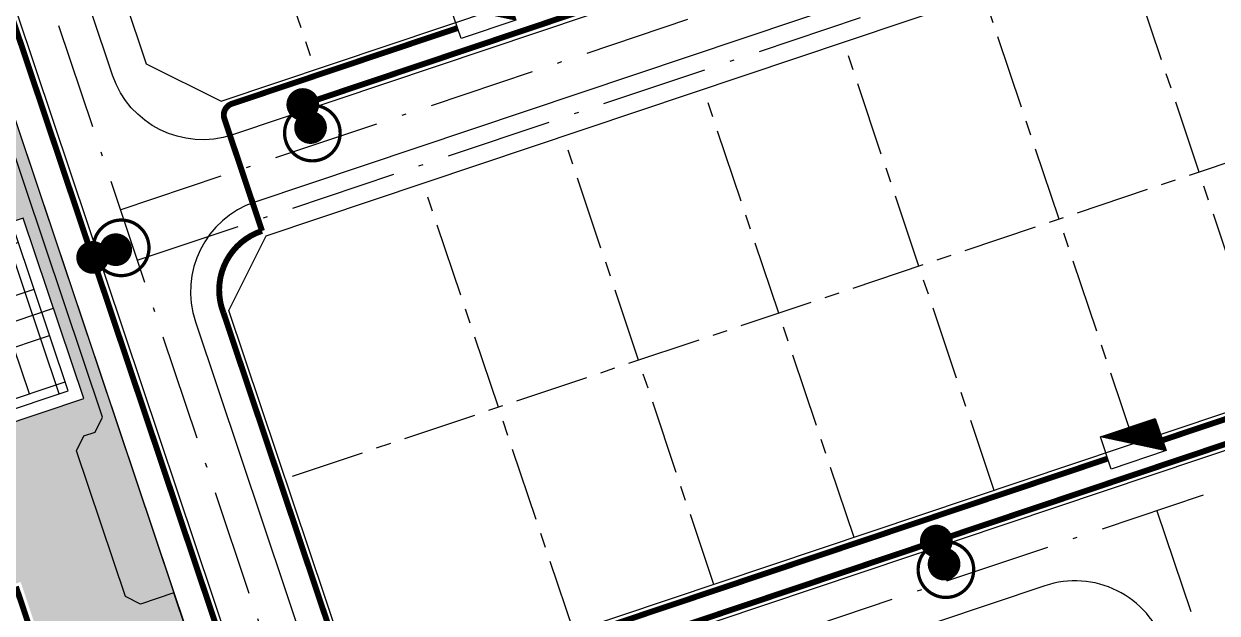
# Model space of a CAD drawing. Header units: metres. Extents: x 566107 to 571261, y 2062953 to 2068466.
# Drawn here: x 568330.7 to 568431.6, y 2066055.6 to 2066105.4 of the extents above; entities that cross this region are included whole.
import ezdxf

# ---------------------------------------------------------------- set-up
doc = ezdxf.new("R2010")
doc.units = ezdxf.units.M
doc.linetypes.add('ACAD_ISO10W100', pattern=[18.5, 12, -3, 0.5, -3])
doc.linetypes.add('CENTER', pattern=[2, 1.25, -0.25, 0.25, -0.25])
for name, color, linetype in [('1-sanTT-s', 96, 'CONTINUOUS'), ('bonen', 34, 'CONTINUOUS'), ('BoThamCo', 94, 'CONTINUOUS'), ('ChiaLo', 128, 'CENTER'), ('Dien CS', 2, 'CONTINUOUS'), ('Dien SH', 6, 'CONTINUOUS'), ('hacth sdd', 8, 'CONTINUOUS'), ('hatchViaHe+LogDg', 129, 'CONTINUOUS'), ('LogDg', 7, 'CONTINUOUS'), ('nha', 20, 'CONTINUOUS'), ('TimDg', 222, 'CONTINUOUS'), ('ViaHeS', 32, 'CONTINUOUS')]:
    doc.layers.add(name, color=color, linetype=linetype)
doc.styles.get("Standard").update_dxf_attribs({"font": 'VHARIALN.TTF'})
doc.linetypes.add('DD0', pattern='A,12.7,-5.08,["0,4kV",Standard,S=2.54,R=0,X=-2.54,Y=-1.27],-9.35', length=27.13)
doc.linetypes.add('DIENCS_LINE', pattern='A,12.7,-5.08,["CS",Standard,S=2.54,R=0,X=-2.54,Y=-1.27],-6.35', length=24.13)

# ---------------------------------------------------------------- blocks, each defined once
blk = doc.blocks.new('sanson1')
blk.add_wipeout([(-8.462682296521962, 16.089552186895155), (-1.5543122344752192e-15, 16.089552186895155), (-1.5543122344752192e-15, 0), (-8.462682296521962, 0)]).dxf.layer = '1-sanTT-s'
at = {"layer": '1-sanTT-s', "ltscale": 10}
for p, q in [((-8.462682296521962, 16.08955218689516), (-8.462682296521962, 0)), ((0, 16.08955218689516), (-8.462682296521962, 16.08955218689516)), ((0, 16.08955218689516), (0, 0)), ((-1.044775592163205, 14.25074622267857), (-7.417906704358757, 14.25074622267857)), ((-6.623877254314721, 15.04477607086301), (-6.623877254314721, 1.044776116032153)), ((-4.231341148260981, 14.25074622267857), (-4.231341148260981, 10.11343280319124)), ((-1.838805042207241, 1.044776116032153), (-1.838805042207241, 15.04477607086301)), ((-1.044775592163205, 10.11343280319124), (-7.417906704358757, 10.11343280319124)), ((0, 8.044776093447581), (-8.462682296521962, 8.044776093447581)), ((-1.044775592163205, 5.976119383703917), (-7.417906704358757, 5.976119383703917)), ((-4.231341148260981, 5.976119383703917), (-4.231341148260981, 1.83880596421659)), ((-7.417906704358757, 1.83880596421659), (-1.044775592163205, 1.83880596421659)), ((-8.462682296521962, 0), (0, 0))]:
    blk.add_line(p, q, dxfattribs=at)
at = {"layer": '1-sanTT-s', "color": 20, "ltscale": 10}
for p, q in [((-7.417906704358757, 15.04477607086301), (-7.417906704358757, 1.044776116032153)), ((-1.044775592163205, 15.04477607086301), (-7.417906704358757, 15.04477607086301)), ((-1.044775592163205, 1.044776116032153), (-1.044775592163205, 15.04477607086301)), ((-7.417906704358757, 1.044776116032153), (-1.044775592163205, 1.044776116032153))]:
    blk.add_line(p, q, dxfattribs=at)
blk = doc.blocks.new('cts06')
at = {"color": 240}
blk.add_wipeout([(19.999777167649544, 1.307117969417959e-09), (19.999993729172274, -10.00000000023283), (0.00022283173165504877, -9.999999999941796), (0.00022283114958554506, 1.4297896200332616e-10)], dxfattribs=at).translate(0, 0, -0.000213074790429594).dxf.layer = 'nha'
at = {"color": 10}
blk.add_wipeout([(0, -8.822453878565284e-11), (19.999777167678904, 1.144140782116665e-09), (19.99999999997999, -10.000000000208868), (0.0002228316971564226, -9.999999999976033)], dxfattribs=at).dxf.layer = 'nha'
at = {"layer": 'nha'}
h = blk.add_hatch(dxfattribs=at)
h.set_pattern_fill('ANSI32', color=129, scale=0.1, angle=45, style=0)
h.set_pattern_definition([(90, (-23792.02168497466, 69860.04625436454), (-0.9525000000000001, 1.665334536937735e-16), []), (90, (-23791.70418483752, 69860.36375450226), (-0.9525000000000001, 1.665334536937735e-16), [])])
h.paths.add_polyline_path([(7.500211690319702, -2), (2.500278442283161, -1.999960702145472), (2.500211690319702, -8), (7.500144936493598, -8.000039297621697)])
at = {"layer": 'nha', "linetype": 'Continuous', "const_width": 0.5}
blk.add_lwpolyline([(19.49998885823879, -9.50000000023283), (0.500211690319702, -9.5), (0.5000111417612061, -0.5), (19.49978830909822, -0.4999999988358468)], close=True, dxfattribs=at)
at = {"layer": 'nha', "color": 10, "elevation": -0.000213074790429594}
for points in [[(7.500211690319702, -2), (2.500278442283161, -1.999960702145472), (2.500211690319702, -8), (7.500144936493598, -8.000039297621697)], [(10.00116250710562, -2.00023578107357), (9.501229258603416, -2.000196484383196), (9.501162507105619, -8.000235782470554), (10.0010957546765, -8.000275078928098)], [(12.5010957546765, -2.000275077531114), (12.0011625061743, -2.00023578084074), (12.0010957546765, -8.000275078928098), (12.50102900224738, -8.000314375385642)], [(15.00102900224738, -2.000314373988658), (14.50109575374518, -2.000275077298284), (14.50102900224738, -8.000314375385642), (15.00096224981826, -8.000353671843186)]]:
    blk.add_lwpolyline(points, close=True, dxfattribs=at)
at = {"layer": 'nha', "const_width": 1}
blk.add_lwpolyline([(17.30978416453581, -3.228189401328564, -1), (17.69019355205819, -3.771810599602759, -1)], format="xyb", close=True, dxfattribs=at)
at = {"layer": 'nha', "const_width": 1, "elevation": -0.000213074790429594}
for points in [[(17.30978416453581, -5.228189401328564, -1), (17.69019355205819, -5.771810599602759, -1)], [(17.30978416453581, -7.228189401328564, -1), (17.69019355205819, -7.771810599602759, -1)]]:
    blk.add_lwpolyline(points, format="xyb", close=True, dxfattribs=at)
blk = doc.blocks.new('TCT')
at = {"layer": 'Dien SH', "linetype": 'ACAD_ISO10W100'}
h = blk.add_hatch(dxfattribs=at)
h.set_pattern_fill('ANSI31', color=8, scale=0.2, angle=359.8821450780735, style=0)
h.set_pattern_definition([(44.88214507807346, (4489.845164539991, -1045.592616699636), (-0.01764126996163365, 0.01771399430226742), [])])
h.paths.add_polyline_path([(-0.8581047976622358, 0.5049081214237958), (-2.414953387225978, -0.262628068914637), (-2.417317806510255, -1.412101125111803), (2.405679001938552, -1.422021833481267)])
h.paths.add_polyline_path([(-0.8581047976622358, 0.5049081214237958), (-2.411488130805083, 1.422021833714098), (-2.414953387225978, -0.262628068914637)])
at = {"layer": 'Dien SH', "color": 4, "linetype": 'ACAD_ISO10W100'}
blk.add_line((-2.411508536781184, 1.412101365625858), (2.4115085368976, -1.412101365625858), dxfattribs=at)
at = {"layer": 'Dien SH', "color": 4, "linetype": 'Continuous'}
blk.add_lwpolyline([(-2.411508536781184, 1.412101365625858), (2.411508677410893, 1.412101125577465), (2.4115085368976, -1.412101365625858), (-2.411508677876554, -1.412101125344634)], close=True, dxfattribs=at)
blk = doc.blocks.new('cs12')
at = {"layer": 'Dien CS', "color": 7, "linetype": 'Continuous', "ltscale": 20}
for points, const_width in [([(1.738124508876354, 0.9654597032349557, 1), (-1.738124508876354, 4.129747934639454, 1)], 0.2765145599999999), ([(0.5112130908528343, 1.592490859562531, 1), (-0.5112130909692496, 2.523163869744167, 1)], 1.3825728), ([(0.5112130906200036, 0.4653365048579872, -1), (-0.5112130905035883, -0.4653365048579872, -1)], 1.3825728)]:
    blk.add_lwpolyline(points, format="xyb", close=True, dxfattribs=dict(at, const_width=const_width))
blk = doc.blocks.new('CS01')
at = {"layer": 'Dien CS', "color": 7, "linetype": 'Continuous', "ltscale": 20}
for points, const_width in [([(0.5112130906200036, 0.4653365048579872, -1), (-0.5112130906200036, -0.4653365048579872, -1)], 1.3825728), ([(1.738124508876354, -0.965459703002125, -1), (-1.738124508527108, -4.129747934872285, -1)], 0.2765145599999999), ([(0.5112130909692496, -1.592490859562531, -1), (-0.511213090736419, -2.523163869744167, -1)], 1.3825728)]:
    blk.add_lwpolyline(points, format="xyb", close=True, dxfattribs=dict(at, const_width=const_width))

msp = doc.modelspace()

# ---------------------------------------------------------------- hatches: boundary and pattern name
at = {"layer": 'hacth sdd'}
h = msp.add_hatch(dxfattribs=at)
h.set_pattern_fill('BRASS', color=57, scale=0.5, angle=90, style=0)
h.set_pattern_definition([(90, (568266.8793983184, 2065944.215789926), (-3.175, 1.944126793646423e-16), []), (90, (568265.2918983183, 2065944.215789926), (-3.175, 1.944126793646423e-16), [1.5875, -0.79375])])
edge = h.paths.add_edge_path()
edge.add_line((568351.3674999999, 2065999.907999998), (568352.8139, 2066008.756))
edge.add_line((568352.8139, 2066008.756), (568350.8340941108, 2066027.838424062))
edge.add_line((568350.8340941108, 2066027.838424062), (568345.1729999994, 2066029.863000001))
edge.add_line((568345.1729999994, 2066029.863000001), (568325.5022999999, 2066028.388))
edge.add_line((568325.5022999999, 2066028.388), (568318.9279, 2066039.339))
edge.add_line((568318.9279, 2066039.339), (568314.9863983076, 2066049.423599376))
edge.add_line((568314.9863983076, 2066049.423599376), (568314.4636000001, 2066054.183000003))
edge.add_line((568314.4636000001, 2066054.183000003), (568313.5623999998, 2066072.149000001))
edge.add_line((568313.5623999998, 2066072.149000001), (568309.5899999994, 2066089.465000002))
edge.add_line((568309.5899999994, 2066089.465000002), (568303.3640622199, 2066109.111034814))
edge.add_line((568303.3640622199, 2066109.111034814), (568305.4579381634, 2066122.428643822))
edge.add_line((568305.4579381634, 2066122.428643822), (568308.3270612455, 2066126.268391711))
edge.add_line((568308.3270612455, 2066126.268391711), (568298.8248246654, 2066158.844744774))
edge.add_line((568298.8248246654, 2066158.844744774), (568299.7726598099, 2066167.626184671))
edge.add_line((568299.7726598099, 2066167.626184671), (568305.1559680107, 2066171.192696628))
edge.add_line((568305.1559680107, 2066171.192696628), (568304.4923737963, 2066173.170062317))
edge.add_line((568304.4923737963, 2066173.170062317), (568298.1814854505, 2066176.260822262))
edge.add_line((568298.1814854505, 2066176.260822262), (568290.1435999983, 2066173.452))
edge.add_line((568290.1435999983, 2066173.452), (568271.6118055442, 2066163.570508606))
edge.add_line((568271.6118055442, 2066163.570508606), (568268.9940249232, 2066159.159125155))
edge.add_line((568268.9940249232, 2066159.159125155), (568269.8847778293, 2066068.284759742))
edge.add_line((568269.8847778293, 2066068.284759742), (568267.9513999998, 2066022.266999998))
edge.add_line((568267.9513999998, 2066022.266999998), (568266.8793983184, 2065974.764369501))
edge.add_arc((568269.8786346917, 2065974.696685114), 2.999999999910792, 178.7072137354958, 278.1529226657059)
edge.add_line((568270.3040815864, 2065971.727005849), (568299.7805802036, 2065975.949914685))
edge.add_arc((568301.4114599662, 2065964.566144167), 11.49999999982594, 50.86864694758958, 98.15292266340992, ccw=False)
edge.add_line((568308.6691142952, 2065973.486707694), (568316.054263965, 2065967.478246088))
edge.add_arc((568295.5435017319, 2065942.267957858), 32.5000000000303, 21.86286711075968, 50.86864695039941, ccw=False)
edge.add_line((568325.7060298783, 2065954.370515266), (568329.7805605613, 2065944.215789926))
edge.add_line((568329.7805605613, 2065944.215789926), (568341.9024460879, 2065948.283835179))
edge.add_line((568341.9024460879, 2065948.283835179), (568342.6188681677, 2065956.87019987))
edge.add_line((568342.6188681677, 2065956.87019987), (568344.3313999998, 2065964.883999999))
edge.add_line((568344.3313999998, 2065964.883999999), (568345.571, 2065976.577))
edge.add_line((568345.571, 2065976.577), (568347.8497000001, 2065978.769000001))
edge.add_line((568347.8497000001, 2065978.769000001), (568349.9137, 2065988.549))
edge.add_line((568349.9137, 2065988.549), (568351.3674999999, 2065999.907999998))
h = msp.add_hatch(dxfattribs=at)
h.set_pattern_fill('CROSS', color=64, scale=0.05, style=0)
h.set_pattern_definition([(0, (568298.8248246653, 2065948.283835178), (0.3175, 0.3175), [0.15875, -0.4762500000000001]), (90, (568298.9041996653, 2065948.204460178), (-0.3175, 0.3175), [0.15875, -0.4762500000000001])])
edge = h.paths.add_edge_path()
edge.add_line((568353.0188965509, 2066028.571633031), (568360.5243906633, 2066006.206901374))
edge.add_arc((568363.7059598555, 2065996.726520713), 9.999999999975753, 108.5514997308705, 288.5514997308706)
edge.add_line((568366.8875290477, 2065987.246140052), (568371.1790113084, 2065974.458461088))
edge.add_line((568371.1790113084, 2065974.458461088), (568366.4388209782, 2065972.867676493))
edge.add_line((568366.4388209782, 2065972.867676493), (568363.7344871651, 2065980.926000054))
edge.add_line((568363.7344871651, 2065980.926000054), (568350.4619542155, 2065976.471803177))
edge.add_line((568350.4619542155, 2065976.471803177), (568357.1432497163, 2065956.563003758))
edge.add_line((568357.1432497163, 2065956.563003758), (568361.4094208578, 2065957.994709882))
edge.add_line((568361.4094208578, 2065957.994709882), (568362.3638915771, 2065955.150595799))
edge.add_line((568362.3638915771, 2065955.150595799), (568341.9024460879, 2065948.283835178))
edge.add_line((568341.9024460879, 2065948.283835178), (568342.6188681676, 2065956.870199869))
edge.add_line((568342.6188681676, 2065956.870199869), (568344.3313999999, 2065964.883999998))
edge.add_line((568344.3313999999, 2065964.883999998), (568345.571, 2065976.577))
edge.add_line((568345.571, 2065976.577), (568347.8497000003, 2065978.769000001))
edge.add_line((568347.8497000003, 2065978.769000001), (568349.9137000002, 2065988.549000002))
edge.add_line((568349.9137000002, 2065988.549000002), (568351.3675000003, 2065999.908000001))
edge.add_line((568351.3675000003, 2065999.908000001), (568352.8139, 2066008.756))
edge.add_line((568352.8139, 2066008.756), (568350.8340941106, 2066027.838424062))
edge.add_line((568350.8340941106, 2066027.838424062), (568345.1729999989, 2066029.863000002))
edge.add_line((568345.1729999989, 2066029.863000002), (568325.5022999995, 2066028.388000001))
edge.add_line((568325.5022999995, 2066028.388000001), (568318.9279000001, 2066039.339))
edge.add_line((568318.9279000001, 2066039.339), (568314.9863983075, 2066049.423599376))
edge.add_line((568314.9863983075, 2066049.423599376), (568314.4636, 2066054.183000007))
edge.add_line((568314.4636, 2066054.183000007), (568313.5623999999, 2066072.149000001))
edge.add_line((568313.5623999999, 2066072.149000001), (568309.5899999989, 2066089.464999999))
edge.add_line((568309.5899999989, 2066089.464999999), (568303.3640622199, 2066109.111034814))
edge.add_line((568303.3640622199, 2066109.111034814), (568305.4579381635, 2066122.428643822))
edge.add_line((568305.4579381635, 2066122.428643822), (568308.3270612456, 2066126.26839171))
edge.add_line((568308.3270612456, 2066126.26839171), (568298.8248246653, 2066158.844744774))
edge.add_line((568298.8248246653, 2066158.844744774), (568299.7726598098, 2066167.626184671))
edge.add_line((568299.7726598098, 2066167.626184671), (568305.1559680107, 2066171.192696628))
edge.add_line((568305.1559680107, 2066171.192696628), (568310.2655463113, 2066155.967270312))
edge.add_arc((568312.8108016651, 2066148.382965783), 8.000000000076302, 108.5514997308164, 237.5042640869356)
edge.add_arc((568307.9756701079, 2066140.792082908), 0.999999999896655, 0.3901498371029106, 57.50426407734108, ccw=False)
edge.add_arc((568323.6349493345, 2066140.898714844), 14.65964227781195, 180.3901498526195, 207.7532025430691)
edge.add_arc((568290.4644585359, 2066123.444508046), 22.82276419224252, 6.119504724278272, 27.753202543186717, ccw=False)
edge.add_arc((568312.1628703312, 2066125.770870561), 0.9999999999792477, -75.42129825631952, 6.119504723686305, ccw=False)
edge.add_arc((568314.1765472866, 2066118.028448128), 6.999999999989777, 104.5787017427212, 427.6885808023829)
edge.add_arc((568317.213671676, 2066125.429520715), 0.99999999981198, 184.2440412697715, 247.6885808031731, ccw=False)
edge.add_arc((568290.464458536, 2066123.444508046), 25.82276419218639, 4.244041282442613, 27.75320254367217)
edge.add_arc((568323.6349493343, 2066140.898714844), 11.65964227745637, 188.1525263400488, 207.7532025417503, ccw=False)
edge.add_arc((568313.0830326614, 2066139.387083932), 0.9999999998407206, 91.73334072930072, 188.152526343838, ccw=False)
edge.add_arc((568312.810801665, 2066148.382965783), 8.00000000010521, 271.733340734301, 288.5514997316069)
edge.add_line((568315.3560570189, 2066140.798661254), (568319.0272458472, 2066129.859321115))
edge.add_line((568319.0272458472, 2066129.859321115), (568343.3850626674, 2066057.278351924))
edge.add_line((568343.3850626674, 2066057.278351924), (568340.5409269022, 2066056.323945433))
edge.add_line((568340.5409269022, 2066056.323945433), (568339.274724728, 2066056.953848002))
edge.add_line((568339.274724728, 2066056.953848002), (568335.1387191284, 2066069.278240504))
edge.add_line((568335.1387191284, 2066069.278240504), (568335.7686073645, 2066070.544414363))
edge.add_line((568335.7686073645, 2066070.544414363), (568336.7166525197, 2066070.862550158))
edge.add_line((568336.7166525197, 2066070.862550158), (568337.346540756, 2066072.128724018))
edge.add_line((568337.346540756, 2066072.128724018), (568324.2451237894, 2066111.16808244))
edge.add_line((568324.2451237894, 2066111.16808244), (568322.9789217165, 2066111.797984708))
edge.add_line((568322.9789217165, 2066111.797984708), (568312.5869549066, 2066108.310749276))
edge.add_line((568312.5869549066, 2066108.310749276), (568311.9570455503, 2066107.044568323))
edge.add_line((568311.9570455503, 2066107.044568323), (568318.3482512657, 2066087.998765726))
edge.add_line((568318.3482512657, 2066087.998765726), (568317.7183419097, 2066086.732584775))
edge.add_line((568317.7183419097, 2066086.732584775), (568312.0654498605, 2066084.835642088))
edge.add_line((568312.0654498605, 2066084.835642088), (568311.4355405044, 2066083.569461137))
edge.add_line((568311.4355405044, 2066083.569461137), (568317.5086103742, 2066065.471703836))
edge.add_line((568317.5086103742, 2066065.471703836), (568318.7747913278, 2066064.841794475))
edge.add_line((568318.7747913278, 2066064.841794475), (568326.2883948521, 2066067.363136639))
edge.add_line((568326.2883948521, 2066067.363136639), (568327.5545758015, 2066066.733227277))
edge.add_line((568327.5545758015, 2066066.733227277), (568328.5089831842, 2066063.889091811))
edge.add_line((568328.5089831842, 2066063.889091811), (568327.8790738231, 2066062.622910861))
edge.add_line((568327.8790738231, 2066062.622910861), (568317.4502115328, 2066059.123294449))
edge.add_line((568317.4502115328, 2066059.123294449), (568316.8203021717, 2066057.8571135))
edge.add_line((568316.8203021717, 2066057.8571135), (568325.0917591713, 2066033.208158939))
edge.add_line((568325.0917591713, 2066033.208158939), (568326.3579403335, 2066032.578248945))
edge.add_line((568326.3579403335, 2066032.578248945), (568344.3716259783, 2066038.623093421))
edge.add_line((568344.3716259783, 2066038.623093421), (568345.0015144264, 2066039.889266649))
edge.add_line((568345.0015144264, 2066039.889266649), (568343.0926074601, 2066045.577392098))
edge.add_line((568343.0926074601, 2066045.577392098), (568343.7224957959, 2066046.843565661))
edge.add_line((568343.7224957959, 2066046.843565661), (568346.5666315616, 2066047.797972151))
edge.add_line((568346.5666315616, 2066047.797972151), (568353.018896551, 2066028.571633031))
at = {"layer": 'hatchViaHe+LogDg'}
h = msp.add_hatch(dxfattribs=at)
h.set_pattern_fill('PHANTSQR', color=256, angle=322.0000000000001, style=0, pattern_type=2)
h.set_pattern_definition([(322.0000000000001, (568311.4985813649, 2066032.528996027), (0.6156614753256582, 0.788010753606722), [0.18, -0.15, 0.18, -0.15, 0.18, -0.16]), (52.00000000000006, (568312.2728041762, 2066032.02562833), (-0.788010753606722, 0.6156614753256582), [0.18, -0.15, 0.18, -0.15, 0.18, -0.16])])
h.paths.add_polyline_path([(568343.3850626673, 2066057.278351923), (568340.5409269023, 2066056.323945433), (568339.2747247281, 2066056.953848002), (568335.1387191284, 2066069.278240504), (568335.7686073646, 2066070.544414364), (568336.7166525199, 2066070.862550158), (568337.3465407562, 2066072.128724018), (568324.2451237895, 2066111.16808244), (568322.978921717, 2066111.797984708), (568312.5869549066, 2066108.310749276), (568311.9570455502, 2066107.044568323), (568318.3482512657, 2066087.998765726), (568317.7183419095, 2066086.732584774), (568312.0654498606, 2066084.835642089), (568311.4355405045, 2066083.569461137), (568317.5086103743, 2066065.471703836), (568318.7747913277, 2066064.841794476), (568326.2883948525, 2066067.363136639), (568327.5545758016, 2066066.733227277), (568328.5089831841, 2066063.88909181), (568327.879073823, 2066062.622910861), (568317.4502115329, 2066059.123294449), (568316.8203021716, 2066057.8571135), (568325.0917591716, 2066033.208158939), (568326.3579403332, 2066032.578248945), (568344.3716259784, 2066038.623093421), (568345.0015144264, 2066039.889266649), (568343.0926074602, 2066045.577392098), (568343.722495796, 2066046.843565661), (568346.5666315615, 2066047.797972151)])

# ---------------------------------------------------------------- linework, layer by layer
at = {"layer": 'bonen'}
msp.add_lwpolyline([(568326.3579403332, 2066032.578248945), (568344.3716259784, 2066038.623093421), (568345.0015144264, 2066039.889266649), (568343.0926074602, 2066045.577392098), (568343.722495796, 2066046.843565661), (568346.5666315615, 2066047.797972151), (568343.3850626673, 2066057.278351923), (568340.5409269023, 2066056.323945433), (568339.2747247281, 2066056.953848002), (568335.1387191284, 2066069.278240504), (568335.7686073646, 2066070.544414364), (568336.7166525199, 2066070.862550158), (568337.3465407562, 2066072.128724018), (568324.2451237895, 2066111.16808244)], dxfattribs=at)
at = {"layer": 'BoThamCo'}
msp.add_lwpolyline([(568319.0272458472, 2066129.859321115), (568343.3850626674, 2066057.278351924), (568340.5409269022, 2066056.323945433), (568339.274724728, 2066056.953848002), (568335.1387191284, 2066069.278240504), (568335.7686073645, 2066070.544414363), (568336.7166525197, 2066070.862550158), (568337.346540756, 2066072.128724018), (568324.2451237894, 2066111.16808244)], dxfattribs=at)
at = {"layer": 'ChiaLo', "ltscale": 5}
for points in [[(568348.9369341921, 2066120.468979322), (568355.3000725762, 2066101.508218001)], [(568436.4360369021, 2066073.886930957), (568423.7097601333, 2066111.8084536)], [(568482.5531347486, 2066110.459801831), (568352.8077961325, 2066066.917903362)], [(568424.5855610762, 2066069.909969467), (568411.8592843072, 2066107.83149211)], [(568412.7350852501, 2066065.933007977), (568400.0088084812, 2066103.85453062)], [(568400.884609424, 2066061.956046486), (568388.1583326551, 2066099.877569129)], [(568389.034133598, 2066057.979084996), (568376.3078568291, 2066095.900607639)], [(568377.183657772, 2066054.002123506), (568364.4573810031, 2066091.923646149)]]:
    msp.add_lwpolyline(points, dxfattribs=at)
at = {"layer": 'Dien CS', "color": 11, "linetype": 'DIENCS_LINE', "ltscale": 0.5, "const_width": 0.5}
for points in [[(569110.0232635719, 2066392.972216271), (568941.8372060613, 2066299.125253573), (568708.7018419616, 2066163.488538739, -0.05082877473974464), (568701.3130047909, 2066160.141315672), (568350.9599651854, 2066042.564556142)], [(568354.2756925226, 2066098.564793032), (568679.7442578687, 2066207.753068347, 0.05082929117720559), (568687.1331662771, 2066211.10033286), (568918.4559328066, 2066345.683127577), (568974.4552583228, 2066376.913063876)]]:
    msp.add_lwpolyline(points, format="xyb", dxfattribs=at)
at = {"layer": 'Dien SH', "color": 6, "linetype": 'DD0', "ltscale": 0.45, "const_width": 0.5}
for points in [[(568367.3569408165, 2066105.027038789), (568348.2777364616, 2066098.624151505, 0.4142135623768377), (568347.6478553148, 2066097.35795652), (568350.829424507, 2066087.877575858, 0.4323048146708796), (568347.5755859686, 2066080.937194273), (568357.1201287364, 2066052.496543384, 0.4203739921943254), (568364.1382039164, 2066049.096728275), (568422.3276252936, 2066068.624812325)], [(568426.9731876688, 2066070.183840244), (568477.1677394288, 2066087.028885312, -0.4082146245313152), (568478.4272050136, 2066086.418394274), (568483.4976509754, 2066072.278572776)]]:
    msp.add_lwpolyline(points, format="xyb", dxfattribs=at)
at = {"layer": 'LogDg'}
for points in [[(568422.859921314, 2066178.977195278, -0.2193631504539343), (568427.4528031863, 2066174.102788207), (568432.6599265059, 2066158.586699059, 0.4142135623759975), (568442.7894863884, 2066153.547649884), (568465.6706953787, 2066161.226471253, -0.4281041090886646), (568475.9118810387, 2066155.826807821), (568478.2356492653, 2066147.640768317, -0.4004581229564053), (568473.084974313, 2066137.871822692), (568348.3214358054, 2066096.001791875, -0.4142135623725056), (568338.191875923, 2066101.040841049), (568313.1488570473, 2066175.663562573, -0.4208281564769345), (568317.7080974542, 2066184.575417006, -0.1728137847488067), (568419.3109422235, 2066180.408055046), (568422.859921314, 2066178.977195278)], [(568492.4516431224, 2066097.561467824), (568484.2501082047, 2066126.453371955, 0.4281041090882073), (568474.0089225447, 2066131.853035387), (568350.2303773209, 2066090.313563479, 0.4142135623730951), (568345.191328146, 2066080.184003596), (568354.736035723, 2066051.742861613, 0.4142135623733157), (568364.8655956053, 2066046.703812439), (568487.3009681699, 2066087.792522199, 0.4004581229564053), (568492.4516431226, 2066097.561467824)], [(568425.292634522, 2066033.228911043, 0.4142135623679162), (568430.3316836967, 2066043.358470925), (568427.1501145046, 2066052.838851586, 0.4142135623740439), (568417.0205546222, 2066057.877900761), (568366.7745371206, 2066041.015584042, 0.4142135623730951), (568361.7354879458, 2066030.886024159), (568364.917057138, 2066021.405643499, 0.4142135623740292), (568375.0466170205, 2066016.366594324), (568425.292634522, 2066033.228911043)]]:
    msp.add_lwpolyline(points, format="xyb", dxfattribs=at)
at = {"layer": 'TimDg', "linetype": 'ACAD_ISO10W100', "ltscale": 0.75}
for points in [[(568338.8474878361, 2066089.657951565), (568682.1622560618, 2066204.872701785, 0.05082929117719046), (568687.7039373681, 2066207.383150169), (568920.2160115128, 2066342.657879992)], [(568340.2791939727, 2066085.391780268), (568683.5939621984, 2066200.606530488, 0.05082929117633628), (568689.9668957004, 2066203.49354613), (568922.4789698452, 2066338.768275952)]]:
    msp.add_lwpolyline(points, format="xyb", dxfattribs=at)
for points in [[(568307.1343328746, 2066184.156220446), (568387.5254964775, 2065944.608127454)], [(568706.6297355595, 2066158.233749528), (568355.3916476357, 2066040.359972129)], [(568426.4945025914, 2066064.22174107), (568436.6755240067, 2066033.884522955)]]:
    msp.add_lwpolyline(points, dxfattribs=at)
at = {"layer": 'ViaHeS'}
msp.add_lwpolyline([(568472.4394301514, 2066146.087789345), (568469.1563813031, 2066157.653128459), (568465.4930266936, 2066159.584631567), (568434.2603601395, 2066149.103102052), (568426.0320557986, 2066173.621650174), (568422.2952116319, 2066177.587547869), (568418.7500504752, 2066179.016868342, 0.1713105021006426), (568318.9905107958, 2066183.400460005), (568315.8228123771, 2066177.125069558), (568341.035990121, 2066101.995311807), (568347.3669650477, 2066098.845906073), (568469.0646405064, 2066139.687048307)], format="xyb", close=True, dxfattribs=at)
msp.add_lwpolyline([(568486.6554240078, 2066096.008488852), (568483.2806343631, 2066089.607747814), (568363.9111248472, 2066049.547926637), (568357.5801499207, 2066052.697332371), (568348.0354423441, 2066081.138474353), (568351.1848480783, 2066087.46944928), (568472.3452544732, 2066128.130286656), (568478.450845489, 2066124.91111481)], close=True, dxfattribs=at)

# ---------------------------------------------------------------- block references
at = {"layer": 'Dien CS', "linetype": 'DIENCS_LINE', "ltscale": 0.5}
for name, p, rotation in [('CS01', (568354.2756925226, 2066098.564793032), 18.54469353495671), ('cs12', (568407.8422491504, 2066061.653971296), 198.5514997310871)]:
    msp.add_blockref(name, p, dxfattribs=dict(at, rotation=rotation))
at = {"layer": 'Dien SH', "yscale": 1.016000000061467, "zscale": 1.016}
for p, xscale, rotation in [((568369.5206435679, 2066106.280571791), 1.016000000023466, 198.5514997157156), ((568424.4913280451, 2066069.878345325), 1.015999999987177, 198.5514997302523)]:
    msp.add_blockref('TCT', p, dxfattribs=dict(at, xscale=xscale, rotation=rotation))

# ---------------------------------------------------------------- next in the draw order: block references
at = {"layer": '1-sanTT-s', "rotation": 198.5502232471155}
msp.add_blockref('sanson1', (568322.6208166806, 2066086.268105548, 0.0004754797222921143), dxfattribs=at)
at = {"layer": 'nha', "rotation": 288.5489462822979}
msp.add_blockref('cts06', (568330.417797949, 2066058.20082088, 0.0001065373952536904), dxfattribs=at)

# ---------------------------------------------------------------- next in the draw order: linework, layer by layer
at = {"layer": 'Dien CS', "color": 11, "linetype": 'DIENCS_LINE', "ltscale": 0.5, "const_width": 0.5}
msp.add_lwpolyline([(568302.7163714826, 2066186.3199187), (568374.6848730484, 2065971.869517283)], dxfattribs=at)
at = {"layer": 'LogDg'}
msp.add_lwpolyline([(568307.5114799796, 2066173.603095214, 0.4178495740815646), (568298.5660109784, 2066177.984142028), (568289.5397449452, 2066174.829932238), (568218.0871303951, 2066136.730092668, 0.0071825281807716), (568214.2764170027, 2066134.627299105), (568168.3951062838, 2066108.442795665, 0.3983409687927469), (568165.206616152, 2066097.91371037, -0.0869340505151516), (568180.7357652984, 2066046.00158992), (568195.5077936664, 2065920.579411009), (568197.502560353, 2065908.216961894, 0.4630470927238416), (568213.1672127853, 2065898.752063298), (568373.2791947199, 2065952.484858136, 0.4142135623744509), (568378.3182438948, 2065962.614418018), (568307.5114799798, 2066173.603095214)], format="xyb", dxfattribs=at)
at = {"layer": 'ViaHeS'}
msp.add_lwpolyline([(568329.7805605612, 2065944.215789926), (568325.7060298783, 2065954.370515266, 0.1272416955386747), (568316.054263965, 2065967.478246088), (568308.6691142952, 2065973.486707694, 0.2092946848014792), (568299.7805802036, 2065975.949914685), (568270.3040815864, 2065971.727005849, -0.463366521761431), (568266.8793983184, 2065974.764369501), (568267.9513999999, 2066022.267), (568269.8847778293, 2066068.284759742), (568268.9940249232, 2066159.159125155), (568271.6118055445, 2066163.570508606), (568290.1435999986, 2066173.451999999), (568298.1814854506, 2066176.260822262), (568304.4923737962, 2066173.170062317), (568374.5196589387, 2065964.504061458), (568371.3702532044, 2065958.173086532), (568329.7805605611, 2065944.215789926)], format="xyb", dxfattribs=at)

# ---------------------------------------------------------------- next in the draw order: block references
at = {"layer": 'Dien CS', "linetype": 'DIENCS_LINE', "ltscale": 0.5, "rotation": 288.5514997310871}
msp.add_blockref('cs12', (568336.5060427402, 2066085.634085214), dxfattribs=at)

doc.saveas('drawing.dxf')
